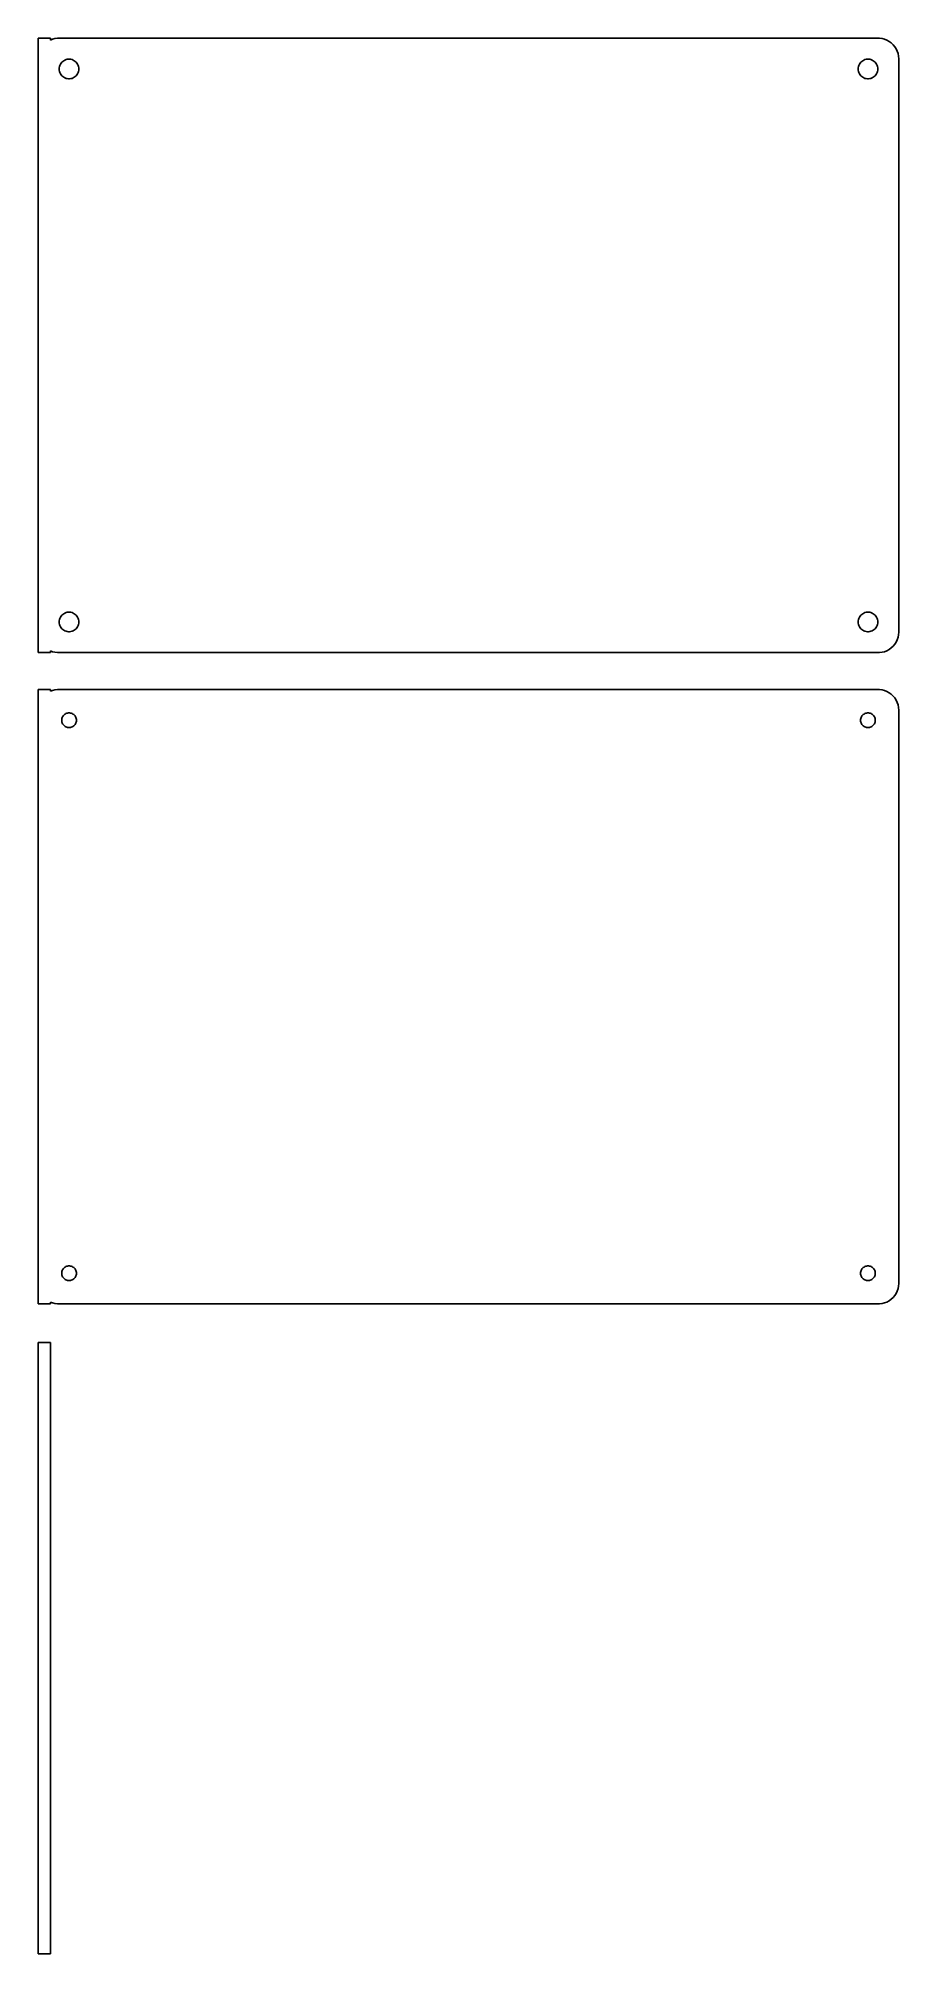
# Model space of a CAD drawing. Header units: metres. Extents: x -105 to 105, y -75 to 393.
import ezdxf

# ---------------------------------------------------------------- set-up
doc = ezdxf.new("R2010")
doc.units = ezdxf.units.M

msp = doc.modelspace()

# ---------------------------------------------------------------- linework, layer by layer
for p, q in [((-102, 392.99), (-105, 392.99)), ((-105, 392.99), (-105, 243.01)), ((-102, 392.575), (-102, 392.99)), ((-100.937, 392.911), (-101.545, 392.755)), ((-100.314, 392.99), (-100.937, 392.911)), ((100.314, 392.99), (-100.314, 392.99)), ((100.937, 392.911), (100.314, 392.99)), ((101.545, 392.755), (100.937, 392.911)), ((-101.545, 392.755), (-102, 392.575)), ((102.129, 392.524), (101.545, 392.755)), ((102.679, 392.222), (102.129, 392.524)), ((103.187, 391.853), (102.679, 392.222)), ((103.645, 391.423), (103.187, 391.853)), ((104.045, 390.939), (103.645, 391.423)), ((104.382, 390.409), (104.045, 390.939)), ((104.649, 389.841), (104.382, 390.409)), ((104.843, 389.243), (104.649, 389.841)), ((104.961, 388.627), (104.843, 389.243)), ((105, 388), (104.961, 388.627)), ((-99.9, 385.5), (-99.8811, 385.801)), ((-99.8811, 385.199), (-99.9, 385.5)), ((-99.8811, 385.801), (-99.8246, 386.097)), ((-99.8246, 384.903), (-99.8811, 385.199)), ((-99.8246, 386.097), (-99.7315, 386.383)), ((-99.7315, 384.617), (-99.8246, 384.903)), ((-99.7315, 386.383), (-99.6031, 386.656)), ((-99.6031, 384.344), (-99.7315, 384.617)), ((-99.6031, 386.656), (-99.4416, 386.911)), ((-99.4416, 384.089), (-99.6031, 384.344)), ((-99.4416, 386.911), (-99.2495, 387.143)), ((-99.2495, 383.857), (-99.4416, 384.089)), ((-99.2495, 387.143), (-99.0298, 387.349)), ((-99.0298, 383.651), (-99.2495, 383.857)), ((-99.0298, 387.349), (-98.786, 387.526)), ((-98.786, 383.474), (-99.0298, 383.651)), ((-98.786, 387.526), (-98.5219, 387.672)), ((-98.5219, 383.328), (-98.786, 383.474)), ((-98.5219, 387.672), (-98.2416, 387.783)), ((-98.2416, 387.783), (-97.9497, 387.857)), ((-97.9497, 387.857), (-97.6507, 387.895)), ((-97.6507, 387.895), (-97.3493, 387.895)), ((-97.3493, 387.895), (-97.0503, 387.857)), ((-97.0503, 387.857), (-96.7584, 387.783)), ((-96.7584, 387.783), (-96.4781, 387.672)), ((-96.4781, 387.672), (-96.214, 387.526)), ((-96.214, 383.474), (-96.4781, 383.328)), ((-96.214, 387.526), (-95.9702, 387.349)), ((-95.9702, 383.651), (-96.214, 383.474)), ((-95.9702, 387.349), (-95.7505, 387.143)), ((-95.7505, 383.857), (-95.9702, 383.651)), ((-95.7505, 387.143), (-95.5583, 386.911)), ((-95.5583, 384.089), (-95.7505, 383.857)), ((-95.5583, 386.911), (-95.3969, 386.656)), ((-95.3969, 384.344), (-95.5583, 384.089)), ((-95.3969, 386.656), (-95.2685, 386.383)), ((-95.2685, 384.617), (-95.3969, 384.344)), ((-95.2685, 386.383), (-95.1754, 386.097)), ((-95.1754, 384.903), (-95.2685, 384.617)), ((-95.1754, 386.097), (-95.1189, 385.801)), ((-95.1189, 385.199), (-95.1754, 384.903)), ((-95.1189, 385.801), (-95.1, 385.5)), ((-95.1, 385.5), (-95.1189, 385.199)), ((95.1, 385.5), (95.1189, 385.801)), ((95.1189, 385.199), (95.1, 385.5)), ((95.1189, 385.801), (95.1754, 386.097)), ((95.1754, 384.903), (95.1189, 385.199)), ((95.1754, 386.097), (95.2685, 386.383)), ((95.2685, 384.617), (95.1754, 384.903)), ((95.2685, 386.383), (95.3969, 386.656)), ((95.3969, 384.344), (95.2685, 384.617)), ((95.3969, 386.656), (95.5583, 386.911)), ((95.5583, 384.089), (95.3969, 384.344)), ((95.5583, 386.911), (95.7505, 387.143)), ((95.7505, 383.857), (95.5583, 384.089)), ((95.7505, 387.143), (95.9702, 387.349)), ((95.9702, 383.651), (95.7505, 383.857)), ((95.9702, 387.349), (96.214, 387.526)), ((96.214, 383.474), (95.9702, 383.651)), ((96.214, 387.526), (96.4781, 387.672)), ((96.4781, 383.328), (96.214, 383.474)), ((96.4781, 387.672), (96.7584, 387.783)), ((96.7584, 387.783), (97.0503, 387.857)), ((97.0503, 387.857), (97.3493, 387.895)), ((97.3493, 387.895), (97.6507, 387.895)), ((97.6507, 387.895), (97.9497, 387.857)), ((97.9497, 387.857), (98.2416, 387.783)), ((98.2416, 387.783), (98.5219, 387.672)), ((98.5219, 387.672), (98.786, 387.526)), ((98.786, 383.474), (98.5219, 383.328)), ((98.786, 387.526), (99.0298, 387.349)), ((99.0298, 383.651), (98.786, 383.474)), ((99.0298, 387.349), (99.2495, 387.143)), ((99.2495, 383.857), (99.0298, 383.651)), ((99.2495, 387.143), (99.4416, 386.911)), ((99.4416, 384.089), (99.2495, 383.857)), ((99.4416, 386.911), (99.6031, 386.656)), ((99.6031, 384.344), (99.4416, 384.089)), ((99.6031, 386.656), (99.7315, 386.383)), ((99.7315, 384.617), (99.6031, 384.344)), ((99.7315, 386.383), (99.8246, 386.097)), ((99.8246, 384.903), (99.7315, 384.617)), ((99.8246, 386.097), (99.8811, 385.801)), ((99.8811, 385.199), (99.8246, 384.903)), ((99.8811, 385.801), (99.9, 385.5)), ((99.9, 385.5), (99.8811, 385.199)), ((105, 248), (105, 388)), ((-98.2416, 383.217), (-98.5219, 383.328)), ((-97.9497, 383.143), (-98.2416, 383.217)), ((-97.6507, 383.105), (-97.9497, 383.143)), ((-97.3493, 383.105), (-97.6507, 383.105)), ((-97.0503, 383.143), (-97.3493, 383.105)), ((-96.7584, 383.217), (-97.0503, 383.143)), ((-96.4781, 383.328), (-96.7584, 383.217)), ((96.7584, 383.217), (96.4781, 383.328)), ((97.0503, 383.143), (96.7584, 383.217)), ((97.3493, 383.105), (97.0503, 383.143)), ((97.6507, 383.105), (97.3493, 383.105)), ((97.9497, 383.143), (97.6507, 383.105)), ((98.2416, 383.217), (97.9497, 383.143)), ((98.5219, 383.328), (98.2416, 383.217)), ((-99.0298, 252.349), (-98.786, 252.526)), ((-98.786, 252.526), (-98.5219, 252.672)), ((-98.5219, 252.672), (-98.2416, 252.783)), ((-98.2416, 252.783), (-97.9497, 252.857)), ((-97.9497, 252.857), (-97.6507, 252.895)), ((-97.6507, 252.895), (-97.3493, 252.895)), ((-97.3493, 252.895), (-97.0503, 252.857)), ((-97.0503, 252.857), (-96.7584, 252.783)), ((-96.7584, 252.783), (-96.4781, 252.672)), ((-96.4781, 252.672), (-96.214, 252.526)), ((-96.214, 252.526), (-95.9702, 252.349)), ((95.9702, 252.349), (96.214, 252.526)), ((96.214, 252.526), (96.4781, 252.672)), ((96.4781, 252.672), (96.7584, 252.783)), ((96.7584, 252.783), (97.0503, 252.857)), ((97.0503, 252.857), (97.3493, 252.895)), ((97.3493, 252.895), (97.6507, 252.895)), ((97.6507, 252.895), (97.9497, 252.857)), ((97.9497, 252.857), (98.2416, 252.783)), ((98.2416, 252.783), (98.5219, 252.672)), ((98.5219, 252.672), (98.786, 252.526)), ((98.786, 252.526), (99.0298, 252.349)), ((-99.9, 250.5), (-99.8811, 250.801)), ((-99.8811, 250.199), (-99.9, 250.5)), ((-99.8811, 250.801), (-99.8246, 251.097)), ((-99.8246, 249.903), (-99.8811, 250.199)), ((-99.8246, 251.097), (-99.7315, 251.383)), ((-99.7315, 249.617), (-99.8246, 249.903)), ((-99.7315, 251.383), (-99.6031, 251.656)), ((-99.6031, 249.344), (-99.7315, 249.617)), ((-99.6031, 251.656), (-99.4416, 251.911)), ((-99.4416, 249.089), (-99.6031, 249.344)), ((-99.4416, 251.911), (-99.2495, 252.143)), ((-99.2495, 248.857), (-99.4416, 249.089)), ((-99.2495, 252.143), (-99.0298, 252.349)), ((-99.0298, 248.651), (-99.2495, 248.857)), ((-98.786, 248.474), (-99.0298, 248.651)), ((-98.5219, 248.328), (-98.786, 248.474)), ((-98.2416, 248.217), (-98.5219, 248.328)), ((-97.9497, 248.143), (-98.2416, 248.217)), ((-97.6507, 248.105), (-97.9497, 248.143)), ((-97.3493, 248.105), (-97.6507, 248.105)), ((-97.0503, 248.143), (-97.3493, 248.105)), ((-96.7584, 248.217), (-97.0503, 248.143)), ((-96.4781, 248.328), (-96.7584, 248.217)), ((-96.214, 248.474), (-96.4781, 248.328)), ((-95.9702, 248.651), (-96.214, 248.474)), ((-95.9702, 252.349), (-95.7505, 252.143)), ((-95.7505, 248.857), (-95.9702, 248.651)), ((-95.7505, 252.143), (-95.5583, 251.911)), ((-95.5583, 249.089), (-95.7505, 248.857)), ((-95.5583, 251.911), (-95.3969, 251.656)), ((-95.3969, 249.344), (-95.5583, 249.089)), ((-95.3969, 251.656), (-95.2685, 251.383)), ((-95.2685, 249.617), (-95.3969, 249.344)), ((-95.2685, 251.383), (-95.1754, 251.097)), ((-95.1754, 249.903), (-95.2685, 249.617)), ((-95.1754, 251.097), (-95.1189, 250.801)), ((-95.1189, 250.199), (-95.1754, 249.903)), ((-95.1189, 250.801), (-95.1, 250.5)), ((-95.1, 250.5), (-95.1189, 250.199)), ((95.1, 250.5), (95.1189, 250.801)), ((95.1189, 250.199), (95.1, 250.5)), ((95.1189, 250.801), (95.1754, 251.097)), ((95.1754, 249.903), (95.1189, 250.199)), ((95.1754, 251.097), (95.2685, 251.383)), ((95.2685, 249.617), (95.1754, 249.903)), ((95.2685, 251.383), (95.3969, 251.656)), ((95.3969, 249.344), (95.2685, 249.617)), ((95.3969, 251.656), (95.5583, 251.911)), ((95.5583, 249.089), (95.3969, 249.344)), ((95.5583, 251.911), (95.7505, 252.143)), ((95.7505, 248.857), (95.5583, 249.089)), ((95.7505, 252.143), (95.9702, 252.349)), ((95.9702, 248.651), (95.7505, 248.857)), ((96.214, 248.474), (95.9702, 248.651)), ((96.4781, 248.328), (96.214, 248.474)), ((96.7584, 248.217), (96.4781, 248.328)), ((97.0503, 248.143), (96.7584, 248.217)), ((97.3493, 248.105), (97.0503, 248.143)), ((97.6507, 248.105), (97.3493, 248.105)), ((97.9497, 248.143), (97.6507, 248.105)), ((98.2416, 248.217), (97.9497, 248.143)), ((98.5219, 248.328), (98.2416, 248.217)), ((98.786, 248.474), (98.5219, 248.328)), ((99.0298, 248.651), (98.786, 248.474)), ((99.0298, 252.349), (99.2495, 252.143)), ((99.2495, 248.857), (99.0298, 248.651)), ((99.2495, 252.143), (99.4416, 251.911)), ((99.4416, 249.089), (99.2495, 248.857)), ((99.4416, 251.911), (99.6031, 251.656)), ((99.6031, 249.344), (99.4416, 249.089)), ((99.6031, 251.656), (99.7315, 251.383)), ((99.7315, 249.617), (99.6031, 249.344)), ((99.7315, 251.383), (99.8246, 251.097)), ((99.8246, 249.903), (99.7315, 249.617)), ((99.8246, 251.097), (99.8811, 250.801)), ((99.8811, 250.199), (99.8246, 249.903)), ((99.8811, 250.801), (99.9, 250.5)), ((99.9, 250.5), (99.8811, 250.199)), ((104.961, 247.373), (105, 248)), ((-102, 243.425), (-101.545, 243.245)), ((-102, 243.01), (-102, 243.425)), ((-101.545, 243.245), (-100.937, 243.089)), ((100.937, 243.089), (101.545, 243.245)), ((101.545, 243.245), (102.129, 243.476)), ((102.129, 243.476), (102.679, 243.778)), ((102.679, 243.778), (103.187, 244.147)), ((103.187, 244.147), (103.645, 244.577)), ((103.645, 244.577), (104.045, 245.061)), ((104.045, 245.061), (104.382, 245.591)), ((104.382, 245.591), (104.649, 246.159)), ((104.649, 246.159), (104.843, 246.757)), ((104.843, 246.757), (104.961, 247.373)), ((-105, 243.01), (-102, 243.01)), ((-100.937, 243.089), (-100.314, 243.01)), ((-100.314, 243.01), (100.314, 243.01)), ((100.314, 243.01), (100.937, 243.089)), ((-102, 233.99), (-105, 233.99)), ((-105, 233.99), (-105, 84.0099)), ((-102, 233.575), (-102, 233.99)), ((-100.937, 233.911), (-101.545, 233.755)), ((-100.314, 233.99), (-100.937, 233.911)), ((100.314, 233.99), (-100.314, 233.99)), ((100.937, 233.911), (100.314, 233.99)), ((101.545, 233.755), (100.937, 233.911)), ((-101.545, 233.755), (-102, 233.575)), ((102.129, 233.524), (101.545, 233.755)), ((102.679, 233.222), (102.129, 233.524)), ((103.187, 232.853), (102.679, 233.222)), ((103.645, 232.423), (103.187, 232.853)), ((104.045, 231.939), (103.645, 232.423)), ((104.382, 231.409), (104.045, 231.939)), ((104.649, 230.841), (104.382, 231.409)), ((104.843, 230.243), (104.649, 230.841)), ((104.961, 229.627), (104.843, 230.243)), ((105, 229), (104.961, 229.627)), ((-99.3, 226.5), (-99.2858, 226.726)), ((-99.2858, 226.274), (-99.3, 226.5)), ((-99.2858, 226.726), (-99.2434, 226.948)), ((-99.2434, 226.052), (-99.2858, 226.274)), ((-99.2434, 226.948), (-99.1736, 227.163)), ((-99.1736, 225.837), (-99.2434, 226.052)), ((-99.1736, 227.163), (-99.0773, 227.367)), ((-99.0773, 225.633), (-99.1736, 225.837)), ((-99.0773, 227.367), (-98.9562, 227.558)), ((-98.9562, 225.442), (-99.0773, 225.633)), ((-98.9562, 227.558), (-98.8121, 227.732)), ((-98.8121, 225.268), (-98.9562, 225.442)), ((-98.8121, 227.732), (-98.6474, 227.887)), ((-98.6474, 225.113), (-98.8121, 225.268)), ((-98.6474, 227.887), (-98.4645, 228.02)), ((-98.4645, 224.98), (-98.6474, 225.113)), ((-98.4645, 228.02), (-98.2664, 228.129)), ((-98.2664, 224.871), (-98.4645, 224.98)), ((-98.2664, 228.129), (-98.0562, 228.212)), ((-98.0562, 224.788), (-98.2664, 224.871)), ((-98.0562, 228.212), (-97.8373, 228.268)), ((-97.8373, 224.732), (-98.0562, 224.788)), ((-97.8373, 228.268), (-97.613, 228.296)), ((-97.613, 224.704), (-97.8373, 224.732)), ((-97.613, 228.296), (-97.387, 228.296)), ((-97.387, 224.704), (-97.613, 224.704)), ((-97.387, 228.296), (-97.1627, 228.268)), ((-97.1627, 224.732), (-97.387, 224.704)), ((-97.1627, 228.268), (-96.9438, 228.212)), ((-96.9438, 224.788), (-97.1627, 224.732)), ((-96.9438, 228.212), (-96.7336, 228.129)), ((-96.7336, 224.871), (-96.9438, 224.788)), ((-96.7336, 228.129), (-96.5355, 228.02)), ((-96.5355, 224.98), (-96.7336, 224.871)), ((-96.5355, 228.02), (-96.3526, 227.887)), ((-96.3526, 225.113), (-96.5355, 224.98)), ((-96.3526, 227.887), (-96.1879, 227.732)), ((-96.1879, 225.268), (-96.3526, 225.113)), ((-96.1879, 227.732), (-96.0438, 227.558)), ((-96.0438, 225.442), (-96.1879, 225.268)), ((-96.0438, 227.558), (-95.9226, 227.367)), ((-95.9226, 225.633), (-96.0438, 225.442)), ((-95.9226, 227.367), (-95.8264, 227.163)), ((-95.8264, 225.837), (-95.9226, 225.633)), ((-95.8264, 227.163), (-95.7565, 226.948)), ((-95.7565, 226.052), (-95.8264, 225.837)), ((-95.7565, 226.948), (-95.7142, 226.726)), ((-95.7142, 226.274), (-95.7565, 226.052)), ((-95.7142, 226.726), (-95.7, 226.5)), ((-95.7, 226.5), (-95.7142, 226.274)), ((95.7, 226.5), (95.7142, 226.726)), ((95.7142, 226.274), (95.7, 226.5)), ((95.7142, 226.726), (95.7565, 226.948)), ((95.7565, 226.052), (95.7142, 226.274)), ((95.7565, 226.948), (95.8264, 227.163)), ((95.8264, 225.837), (95.7565, 226.052)), ((95.8264, 227.163), (95.9226, 227.367)), ((95.9226, 225.633), (95.8264, 225.837)), ((95.9226, 227.367), (96.0438, 227.558)), ((96.0438, 225.442), (95.9226, 225.633)), ((96.0438, 227.558), (96.1879, 227.732)), ((96.1879, 225.268), (96.0438, 225.442)), ((96.1879, 227.732), (96.3526, 227.887)), ((96.3526, 225.113), (96.1879, 225.268)), ((96.3526, 227.887), (96.5355, 228.02)), ((96.5355, 224.98), (96.3526, 225.113)), ((96.5355, 228.02), (96.7336, 228.129)), ((96.7336, 224.871), (96.5355, 224.98)), ((96.7336, 228.129), (96.9438, 228.212)), ((96.9438, 224.788), (96.7336, 224.871)), ((96.9438, 228.212), (97.1627, 228.268)), ((97.1627, 224.732), (96.9438, 224.788)), ((97.1627, 228.268), (97.387, 228.296)), ((97.387, 224.704), (97.1627, 224.732)), ((97.387, 228.296), (97.613, 228.296)), ((97.613, 224.704), (97.387, 224.704)), ((97.613, 228.296), (97.8373, 228.268)), ((97.8373, 224.732), (97.613, 224.704)), ((97.8373, 228.268), (98.0562, 228.212)), ((98.0562, 224.788), (97.8373, 224.732)), ((98.0562, 228.212), (98.2664, 228.129)), ((98.2664, 224.871), (98.0562, 224.788)), ((98.2664, 228.129), (98.4645, 228.02)), ((98.4645, 224.98), (98.2664, 224.871)), ((98.4645, 228.02), (98.6474, 227.887)), ((98.6474, 225.113), (98.4645, 224.98)), ((98.6474, 227.887), (98.8121, 227.732)), ((98.8121, 225.268), (98.6474, 225.113)), ((98.8121, 227.732), (98.9562, 227.558)), ((98.9562, 225.442), (98.8121, 225.268)), ((98.9562, 227.558), (99.0773, 227.367)), ((99.0773, 225.633), (98.9562, 225.442)), ((99.0773, 227.367), (99.1736, 227.163)), ((99.1736, 225.837), (99.0773, 225.633)), ((99.1736, 227.163), (99.2434, 226.948)), ((99.2434, 226.052), (99.1736, 225.837)), ((99.2434, 226.948), (99.2858, 226.726)), ((99.2858, 226.274), (99.2434, 226.052)), ((99.2858, 226.726), (99.3, 226.5)), ((99.3, 226.5), (99.2858, 226.274)), ((105, 89), (105, 229)), ((-99.3, 91.5), (-99.2858, 91.7256)), ((-99.2858, 91.2744), (-99.3, 91.5)), ((-99.2858, 91.7256), (-99.2434, 91.9476)), ((-99.2434, 91.0524), (-99.2858, 91.2744)), ((-99.2434, 91.9476), (-99.1736, 92.1626)), ((-99.1736, 90.8374), (-99.2434, 91.0524)), ((-99.1736, 92.1626), (-99.0773, 92.3672)), ((-99.0773, 90.6328), (-99.1736, 90.8374)), ((-99.0773, 92.3672), (-98.9562, 92.558)), ((-98.9562, 90.442), (-99.0773, 90.6328)), ((-98.9562, 92.558), (-98.8121, 92.7322)), ((-98.8121, 90.2678), (-98.9562, 90.442)), ((-98.8121, 92.7322), (-98.6474, 92.8869)), ((-98.6474, 90.1131), (-98.8121, 90.2678)), ((-98.6474, 92.8869), (-98.4645, 93.0198)), ((-98.4645, 89.9802), (-98.6474, 90.1131)), ((-98.4645, 93.0198), (-98.2664, 93.1287)), ((-98.2664, 89.8713), (-98.4645, 89.9802)), ((-98.2664, 93.1287), (-98.0562, 93.2119)), ((-98.0562, 89.7881), (-98.2664, 89.8713)), ((-98.0562, 93.2119), (-97.8373, 93.2681)), ((-97.8373, 89.7319), (-98.0562, 89.7881)), ((-97.8373, 93.2681), (-97.613, 93.2964)), ((-97.613, 89.7036), (-97.8373, 89.7319)), ((-97.613, 93.2964), (-97.387, 93.2964)), ((-97.387, 89.7036), (-97.613, 89.7036)), ((-97.387, 93.2964), (-97.1627, 93.2681)), ((-97.1627, 89.7319), (-97.387, 89.7036)), ((-97.1627, 93.2681), (-96.9438, 93.2119)), ((-96.9438, 89.7881), (-97.1627, 89.7319)), ((-96.9438, 93.2119), (-96.7336, 93.1287)), ((-96.7336, 89.8713), (-96.9438, 89.7881)), ((-96.7336, 93.1287), (-96.5355, 93.0198)), ((-96.5355, 89.9802), (-96.7336, 89.8713)), ((-96.5355, 93.0198), (-96.3526, 92.8869)), ((-96.3526, 90.1131), (-96.5355, 89.9802)), ((-96.3526, 92.8869), (-96.1879, 92.7322)), ((-96.1879, 90.2678), (-96.3526, 90.1131)), ((-96.1879, 92.7322), (-96.0438, 92.558)), ((-96.0438, 90.442), (-96.1879, 90.2678)), ((-96.0438, 92.558), (-95.9226, 92.3672)), ((-95.9226, 90.6328), (-96.0438, 90.442)), ((-95.9226, 92.3672), (-95.8264, 92.1626)), ((-95.8264, 90.8374), (-95.9226, 90.6328)), ((-95.8264, 92.1626), (-95.7565, 91.9476)), ((-95.7565, 91.0524), (-95.8264, 90.8374)), ((-95.7565, 91.9476), (-95.7142, 91.7256)), ((-95.7142, 91.2744), (-95.7565, 91.0524)), ((-95.7142, 91.7256), (-95.7, 91.5)), ((-95.7, 91.5), (-95.7142, 91.2744)), ((95.7, 91.5), (95.7142, 91.7256)), ((95.7142, 91.2744), (95.7, 91.5)), ((95.7142, 91.7256), (95.7565, 91.9476)), ((95.7565, 91.0524), (95.7142, 91.2744)), ((95.7565, 91.9476), (95.8264, 92.1626)), ((95.8264, 90.8374), (95.7565, 91.0524)), ((95.8264, 92.1626), (95.9226, 92.3672)), ((95.9226, 90.6328), (95.8264, 90.8374)), ((95.9226, 92.3672), (96.0438, 92.558)), ((96.0438, 90.442), (95.9226, 90.6328)), ((96.0438, 92.558), (96.1879, 92.7322)), ((96.1879, 90.2678), (96.0438, 90.442)), ((96.1879, 92.7322), (96.3526, 92.8869)), ((96.3526, 90.1131), (96.1879, 90.2678)), ((96.3526, 92.8869), (96.5355, 93.0198)), ((96.5355, 89.9802), (96.3526, 90.1131)), ((96.5355, 93.0198), (96.7336, 93.1287)), ((96.7336, 89.8713), (96.5355, 89.9802)), ((96.7336, 93.1287), (96.9438, 93.2119)), ((96.9438, 89.7881), (96.7336, 89.8713)), ((96.9438, 93.2119), (97.1627, 93.2681)), ((97.1627, 89.7319), (96.9438, 89.7881)), ((97.1627, 93.2681), (97.387, 93.2964)), ((97.387, 89.7036), (97.1627, 89.7319)), ((97.387, 93.2964), (97.613, 93.2964)), ((97.613, 89.7036), (97.387, 89.7036)), ((97.613, 93.2964), (97.8373, 93.2681)), ((97.8373, 89.7319), (97.613, 89.7036)), ((97.8373, 93.2681), (98.0562, 93.2119)), ((98.0562, 89.7881), (97.8373, 89.7319)), ((98.0562, 93.2119), (98.2664, 93.1287)), ((98.2664, 89.8713), (98.0562, 89.7881)), ((98.2664, 93.1287), (98.4645, 93.0198)), ((98.4645, 89.9802), (98.2664, 89.8713)), ((98.4645, 93.0198), (98.6474, 92.8869)), ((98.6474, 90.1131), (98.4645, 89.9802)), ((98.6474, 92.8869), (98.8121, 92.7322)), ((98.8121, 90.2678), (98.6474, 90.1131)), ((98.8121, 92.7322), (98.9562, 92.558)), ((98.9562, 90.442), (98.8121, 90.2678)), ((98.9562, 92.558), (99.0773, 92.3672)), ((99.0773, 90.6328), (98.9562, 90.442)), ((99.0773, 92.3672), (99.1736, 92.1626)), ((99.1736, 90.8374), (99.0773, 90.6328)), ((99.1736, 92.1626), (99.2434, 91.9476)), ((99.2434, 91.0524), (99.1736, 90.8374)), ((99.2434, 91.9476), (99.2858, 91.7256)), ((99.2858, 91.2744), (99.2434, 91.0524)), ((99.2858, 91.7256), (99.3, 91.5)), ((99.3, 91.5), (99.2858, 91.2744)), ((104.961, 88.3733), (105, 89)), ((-102, 84.4248), (-101.545, 84.2447)), ((-102, 84.0099), (-102, 84.4248)), ((-101.545, 84.2447), (-100.937, 84.0886)), ((100.937, 84.0886), (101.545, 84.2447)), ((101.545, 84.2447), (102.129, 84.4759)), ((102.129, 84.4759), (102.679, 84.7784)), ((102.679, 84.7784), (103.187, 85.1474)), ((103.187, 85.1474), (103.645, 85.5773)), ((103.645, 85.5773), (104.045, 86.0611)), ((104.045, 86.0611), (104.382, 86.5912)), ((104.382, 86.5912), (104.649, 87.1594)), ((104.649, 87.1594), (104.843, 87.7566)), ((104.843, 87.7566), (104.961, 88.3733)), ((-105, 84.0099), (-102, 84.0099)), ((-100.937, 84.0886), (-100.314, 84.0099)), ((-100.314, 84.0099), (100.314, 84.0099)), ((100.314, 84.0099), (100.937, 84.0886)), ((-102, 74.6148), (-105, 74.6148)), ((-105, 74.6148), (-105, -74.6148)), ((-102, -74.6148), (-102, 74.6148)), ((-105, -74.6148), (-102, -74.6148))]:
    msp.add_line(p, q)

doc.saveas('drawing.dxf')
